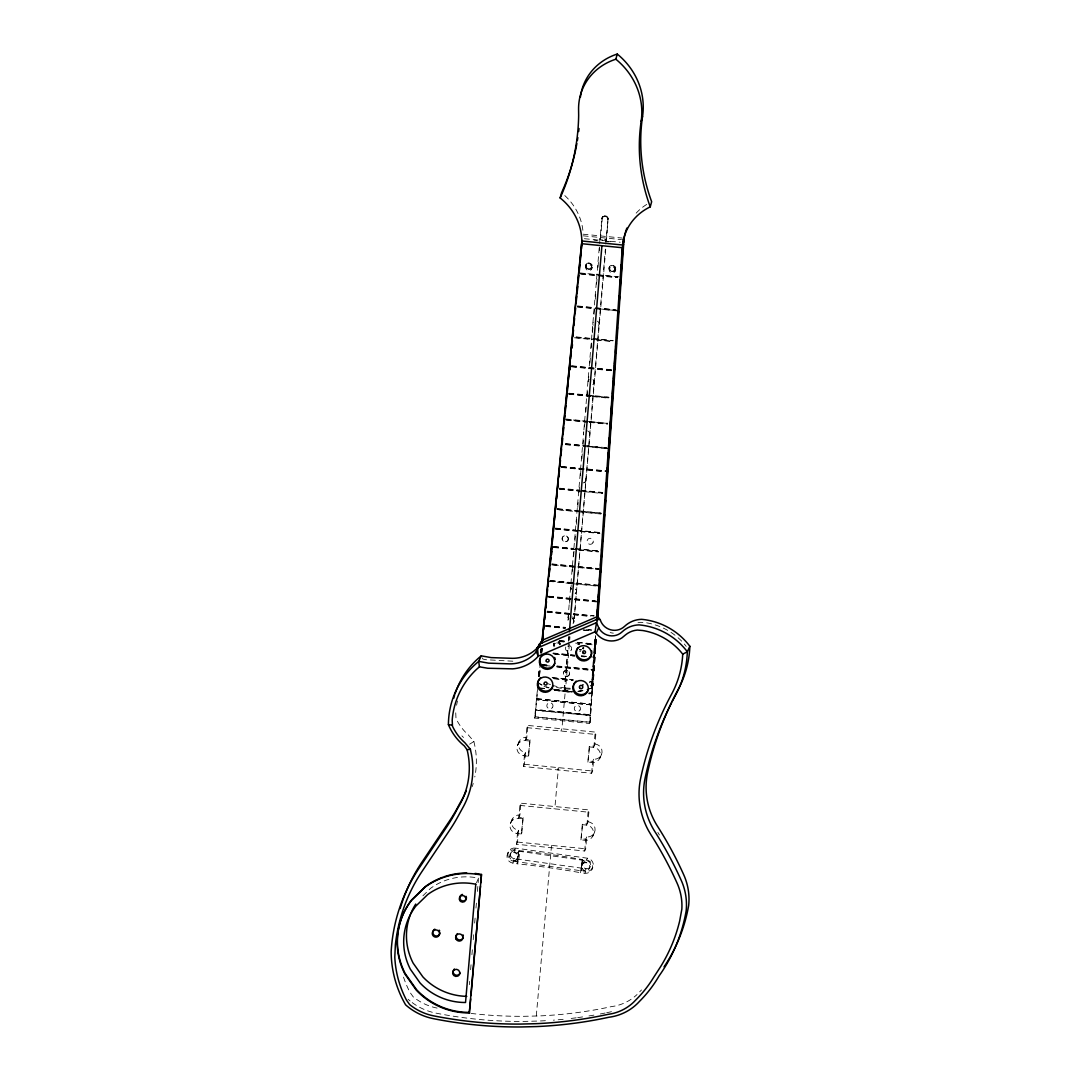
<?xml version="1.0" encoding="UTF-8"?>
<svg xmlns="http://www.w3.org/2000/svg" width="1081" height="1081" viewBox="0 0 1081 1081"><rect width="100%" height="100%" fill="white"/><g stroke="black" fill="none" stroke-linecap="round" stroke-linejoin="round"><path stroke-width="0.75" stroke-dasharray="5 3.75" d="M607.792 217.619L608.022 219.294C608.603 215.416 602.36 214.646 601.806 218.457M556.918 666.72L593.78 670.369L592.861 682.611L589.388 682.273M591.388 704.907L536.635 699.758L591.388 704.907L589.996 722.432L535.027 717L535.69 710.109L590.658 715.554L535.581 710.379L535.649 709.636L590.712 714.798L535.649 709.636M588.861 693.516L592.158 693.84L591.28 705.163M585.632 643.844L595.536 644.83L594.442 658.126M586.929 689.61A62.576 61.374 24.4 0 0 591.361 688.192L593.672 654.775M593.78 653.1L594.942 636.398M587.456 689.3A62.576 60.928 21.7 0 0 591.875 687.908L595.415 636.682M537.271 691.232L534.609 718.054L589.564 723.486L595.631 636.074M589.996 722.432L595.847 637.885M589.686 682.016L592.969 682.341L592.05 694.11L588.672 693.772M587.118 644.276L595.428 645.1L596.036 637.628M591.875 687.908L593.172 684.638L596.361 638.385M591.361 688.192L595.523 635.655M591.753 688.246L593.01 685.476L596.428 637.804M602.441 217.078L600.252 240.604M608.049 218.348L606.414 241.212M605.725 249.454L574.2 618.643L568.038 618.035L571.565 576.038M571.714 574.362L579.632 480.302A3.108 3.027 21.7 0 1 579.673 479.707M579.781 478.613L583.74 431.589M583.889 429.9L589.118 367.756M589.267 366.067L597.185 272.007M597.334 270.331L599.306 246.806M599.59 243.455L601.914 218.511M568.836 613.359L568.038 618.035M569.687 603.279L570.255 596.563M570.822 589.834L571.525 581.443M572.376 571.363L572.944 564.647M573.646 556.242L574.214 549.526M574.93 541.122L575.633 532.73M576.335 524.326L577.051 515.934M577.754 507.53L578.321 500.814M579.024 492.409L579.74 484.018M580.443 475.613L581.01 468.897M581.862 458.817L582.429 452.101M582.997 445.386L583.699 436.981M584.551 426.9L585.118 420.185M585.821 411.78L586.388 405.064M587.091 396.673L587.807 388.268M588.375 381.552L589.077 373.148M589.929 363.067L590.496 356.352M591.199 347.96L591.915 339.556M592.469 332.84L593.185 324.435M594.037 314.355L594.604 307.639M595.307 299.248L595.874 292.519M596.577 284.127L597.293 275.723M597.996 267.331L598.563 260.602M599.415 250.522L599.698 247.171M572.146 691.57A62.576 60.928 21.7 0 1 569.025 691.556L564.363 691.272L568.12 646.668M568.674 640.06L568.957 636.763M570.322 688.3L565.66 688.016L569.552 641.79M569.701 640.128L569.971 636.831M574.2 618.643L605.346 249.103M605.765 244.063L608.09 219.119M556.85 666.991L593.672 670.625L594.536 658.14M469.316 984.71L469.613 981.386M470.613 969.725L471.046 964.725M471.924 954.726L472.492 948.064M473.221 939.74L473.789 933.079M474.654 923.079L475.086 918.08M475.964 908.094L476.397 903.094M477.397 891.433L478.41 879.772M588.037 821.763A7.77 7.621 24.4 0 1 595.091 830.127A7.77 7.621 24.4 0 1 586.713 836.964L585.699 848.788L584.686 851.017L516.529 844.275L517.556 832.451L521.812 832.87L523.136 817.655L518.866 817.236L519.893 805.413L520.907 803.197L589.064 809.926L588.037 821.763L586.524 825.087A7.77 7.621 24.4 0 1 593.577 833.451A7.77 7.621 24.4 0 1 585.213 840.288L580.943 839.869L582.267 824.668L582.767 823.56L587.024 823.979L588.05 812.142L589.064 809.926M594.982 743.985A7.77 7.621 24.4 0 1 602.036 752.362A7.77 7.621 24.4 0 1 593.658 759.2L592.631 771.023L591.631 773.253L523.474 766.51L524.501 754.687L528.758 755.106L530.068 739.89L525.812 739.472L526.839 727.648L527.839 725.432L595.996 732.161L594.982 743.985L593.469 747.322A7.77 7.621 24.4 0 1 600.523 755.687A7.77 7.621 24.4 0 1 592.145 762.524L587.888 762.105L589.213 746.89L589.713 745.782L593.969 746.214L594.996 734.377L595.996 732.161M516.529 844.275L517.529 842.058L518.556 830.235A7.77 7.621 24.4 0 1 511.502 821.857A7.77 7.621 24.4 0 1 519.88 815.02L520.907 803.197M523.474 766.51L524.474 764.294L525.501 752.471A7.77 7.621 24.4 0 1 518.448 744.093A7.77 7.621 24.4 0 1 526.825 737.256L527.839 725.432M519.88 815.02L518.367 818.344A7.77 7.621 24.4 0 0 509.989 825.195A7.77 7.621 24.4 0 0 517.056 833.559L521.312 833.978L523.136 817.655M526.825 737.256L525.312 740.58A7.77 7.621 24.4 0 0 516.934 747.43A7.77 7.621 24.4 0 0 523.988 755.795L528.258 756.214L530.068 739.89M571.606 691.894A62.576 61.374 24.4 0 1 568.498 691.894L564.228 691.664L568.457 642.884M568.592 641.195L569.322 632.804M580.943 839.869L582.767 823.56M587.888 762.105L589.713 745.782M584.686 851.017L585.713 839.18L581.456 838.761M591.631 773.253L592.658 761.416L588.388 760.997M536.284 1016.005L551.513 845.41L550.499 847.639M538.527 676.03L539.176 669.49L538.433 676.247M540.797 653.154L541.284 648.262M538.77 676.152L539.433 669.45M541.095 652.681L541.432 649.33M535.027 717L537.838 688.462M539.041 676.53L539.838 668.531M541.392 652.883L541.784 648.803M539.5 676.057L540.135 669.558M541.757 653.316L542.243 648.451M539.041 676.26L540.068 665.328M540.797 652.965L541.311 647.978M539.527 675.139L540.203 668.49M541.892 651.857L542.23 648.532M518.326 859.26L517.11 863.8L512.88 863.111A6.77 6.648 24.4 0 1 507.043 855.571A6.77 6.648 24.4 0 1 514.597 849.909L518.866 850.517L517.11 863.8A167.271 31.39 7.4 0 1 580.565 872.718L581.781 868.178M518.812 859.327L519.853 851.382M580.565 872.718L582.321 859.436L586.605 860.044A6.77 6.648 24.4 0 1 592.442 867.584A6.77 6.648 24.4 0 1 584.889 873.232L580.605 872.637M581.294 868.111L582.321 860.165M585.875 266.737L586.618 264.872M607.184 227.159L607.563 226.213M591.293 267.683A3.081 3 21.7 0 0 588.415 263.251A3.081 3 21.7 0 0 585.983 267.845A3.081 3 21.7 0 0 591.293 267.683L591.402 267.412M591.604 269.061A3.108 3.027 21.7 0 0 588.699 264.588A3.108 3.027 21.7 0 0 586.24 269.223A3.108 3.027 21.7 0 0 591.604 269.061L592.347 267.196M606.657 233.428L607.117 232.293M609.319 269.061L610.062 267.196M593.212 322.273L593.158 322.381A3.108 3.027 21.7 0 0 593.212 325.246M614.765 269.993A3.108 3.027 21.7 0 0 611.873 265.521A3.108 3.027 21.7 0 0 609.414 270.142A3.108 3.027 21.7 0 0 614.765 269.993L614.873 269.723A3.108 3.027 21.7 0 0 611.968 265.25A3.108 3.027 21.7 0 0 609.522 269.885A3.108 3.027 21.7 0 0 614.873 269.723M615.048 271.385A3.108 3.027 21.7 0 0 612.143 266.912A3.108 3.027 21.7 0 0 609.698 271.547A3.108 3.027 21.7 0 0 615.048 271.385L615.792 269.52M583.672 432.995L583.713 432.886A3.108 3.027 21.7 0 0 583.74 434.657M567.944 540.257A3.108 3.027 21.7 0 0 565.039 535.784A3.108 3.027 21.7 0 0 562.593 540.419A3.108 3.027 21.7 0 0 567.944 540.257L567.984 540.162A3.108 3.027 21.7 0 0 565.079 535.69A3.108 3.027 21.7 0 0 562.633 540.311A3.108 3.027 21.7 0 0 567.984 540.162M553.715 643.641L553.823 643.384A3.108 3.027 21.7 0 0 554.094 645.695M553.999 645.046L554.742 643.181A3.108 3.027 21.7 0 0 554.783 646.033M534.609 718.054L535.136 716.73L590.091 722.176L589.564 723.486M565.809 647.019A3.108 3.027 21.7 0 0 567.147 651.14A3.108 3.027 21.7 0 0 571.322 649.897L571.363 649.789M552.621 707.325L552.661 707.217A3.108 3.027 21.7 0 0 549.77 702.745A3.108 3.027 21.7 0 0 547.31 707.379A3.108 3.027 21.7 0 0 552.661 707.217M583.118 647.749L583.227 647.478A3.108 3.027 21.7 0 1 582.673 648.519M583.402 649.14L583.916 647.83M594.699 657.126L589.523 656.883M580.078 710.014L580.119 709.92A3.108 3.027 21.7 0 0 577.173 705.461A3.108 3.027 21.7 0 0 574.768 710.109A3.108 3.027 21.7 0 0 580.119 709.92M517.367 745.485L519.285 741.242M523.988 755.795L525.501 752.471M528.258 756.214L528.758 755.106M476.478 882.704L478.559 878.11A60.739 59.563 24.4 0 0 430.522 888.379L422.333 896.365M555.012 690.056A62.576 61.374 24.4 0 0 564.228 691.664L565.485 688.854L561.917 728.797L560.917 731.013M510.421 823.249L512.34 819.006M507.489 853.895L508.313 852.071M517.056 833.559L518.556 830.235M509.975 854.936L510.8 853.112M509.705 856.99L510.543 855.166M521.312 833.978L521.812 832.87M514.597 849.909L515.421 848.085L587.429 858.219A6.77 6.648 24.4 0 1 593.266 865.759A6.77 6.648 24.4 0 1 585.713 871.408L584.889 873.232M512.88 863.111L513.705 861.287A6.77 6.648 24.4 0 1 507.867 853.747A6.77 6.648 24.4 0 1 515.421 848.085M518.866 850.517L518.826 850.598A167.271 31.39 7.4 0 1 582.281 859.53L582.321 859.436M518.285 853.112L519.11 851.274M518.488 853.233L514.245 852.544A4.081 4 24.4 0 0 509.989 858.003A4.081 4 24.4 0 0 516.975 858.99A4.081 4 24.4 0 0 514.245 852.544L515.083 850.706L587.091 860.841A4.081 4 24.4 0 1 589.807 867.286A4.081 4 24.4 0 1 582.821 866.3A4.081 4 24.4 0 1 587.091 860.841L586.253 862.665A4.081 4 24.4 0 0 581.997 868.138L581.2 870.043M517.772 857.084L518.596 855.247M557.445 769.875L558.458 767.645L554.985 806.561L553.972 808.777M517.502 858.084L518.326 856.26M517.245 861.044L518.083 859.219M517.461 861.179L513.218 860.476L514.056 858.652L586.064 868.786L585.226 870.61L580.956 870.002M592.145 762.524L593.658 759.2M599.685 758.538L601.604 754.295M585.213 840.288L586.713 836.964M592.739 836.302L594.658 832.073M581.943 862.152L586.253 862.665A4.081 4 24.4 0 1 588.983 869.11A4.081 4 24.4 0 1 581.997 868.138M582.227 862.098L583.051 860.273M581.983 865.07L582.808 863.233M581.713 866.07L582.537 864.246M586.605 860.044L587.429 858.219M589.51 868.219L590.334 866.381M591.996 869.259L592.82 867.435M602.022 217.903L602.982 216.524M540.216 650.127L541.311 648.938M602.387 217.213L604.414 215.903M469.627 744.201L473.897 741.485L468.316 734.904A50.185 49.213 24.4 0 1 455.993 718.446L455.723 712.352A81.089 79.521 24.4 0 1 455.993 709.487M602.941 216.632L605.982 216.146L607.981 218.497M604.387 215.984L605.982 216.146M512.813 661.194L486.004 659.721L482.937 659.059L481.248 655.843M564.228 691.624L568.89 691.935A63.928 62.684 24.4 0 0 571.227 691.935M583.051 234.185L622.143 238.05M583.227 235.834L621.521 239.617M584.389 238.685L620.224 242.239M593.969 240.144L597.225 240.468M605.374 241.279L611.887 241.928M605.265 241.536L608.522 241.86M579.186 272.871L619.278 276.844M580.754 273.304L617.508 276.939M580.794 273.79L617.548 277.425M580.686 274.047L617.44 277.695M577.565 305.964L594.01 307.599M595.645 307.761L615.386 309.707M577.457 306.234L593.901 307.855M595.55 308.017L616.927 310.139M577.484 306.707L597.225 308.666M598.874 308.828L616.967 310.625M577.376 306.977L593.834 308.598M595.469 308.761L616.859 310.882M576.214 336.921L591.334 338.421M593.01 338.583L613.17 340.583M576.105 337.191L591.212 338.691M592.901 338.853L613.049 340.839M576.132 337.677L594.631 339.502M596.307 339.664L613.116 341.326M574.349 337.772L594.523 339.772M596.199 339.934L613.008 341.596M571.619 365.783L612.873 369.864M571.538 366.054L612.738 370.134M571.538 366.54L612.819 370.621M571.457 366.797L612.711 370.878M568.863 393.2L609.387 397.2M568.849 393.47L587.307 395.295M588.983 395.457L609.13 397.457M568.782 393.943L609.319 397.957M568.768 394.214L590.604 396.376M592.28 396.538L609.076 398.2M566.309 419.063L587.753 421.185M589.402 421.347L607.536 423.144M564.593 419.171L584.348 421.131M585.997 421.293L607.387 423.401M566.241 419.82L587.686 421.941M589.334 422.103L607.468 423.901M566.174 420.077L587.578 422.198M589.226 422.36L607.346 424.157M565.579 443.629L582.335 445.291M584.01 445.453L607.468 447.777M565.525 443.899L585.578 445.885M587.253 446.048L607.319 448.034M565.512 444.386L585.618 446.372M587.294 446.534L609.076 448.696M565.444 444.642L582.173 446.304M583.848 446.467L607.265 448.791M561.593 466.465L605.914 470.843M561.525 466.722L605.752 471.1M561.512 467.208L605.846 471.586M561.458 467.478L604.063 471.694M559.445 488.18L579.416 490.152M581.078 490.315L602.725 492.463M559.39 488.45L579.321 490.423M580.983 490.585L602.563 492.72M559.377 488.923L579.348 490.909M581.01 491.071L602.658 493.206M559.323 489.193L582.578 491.49M584.24 491.666L602.509 493.463M557.377 508.692L576.93 510.624M578.551 510.786L601.374 513.043M557.323 508.962L580.078 511.205M581.7 511.367L601.212 513.299M557.296 509.435L580.119 511.691M581.754 511.854L601.306 513.786M558.877 509.867L576.768 511.637M578.389 511.799L601.158 514.043M555.458 528.096L575.254 530.041M576.903 530.203L599.982 532.501M555.418 528.366L575.146 530.312M576.795 530.474L599.82 532.757M555.391 528.839L578.484 531.122M580.132 531.284L599.928 533.244M555.35 529.109L578.376 531.393M580.024 531.555L599.766 533.501M553.648 546.473L573.66 548.459M575.335 548.621L598.671 550.932M553.607 546.743L573.565 548.729M575.227 548.891L598.509 551.188M553.58 547.229L576.93 549.54M578.592 549.702L598.617 551.688M553.54 547.499L576.822 549.797M578.484 549.972L598.455 551.945M551.878 563.904L599.171 568.579M551.891 564.174L598.942 568.822M553.445 564.809L599.104 569.322M551.823 564.917L598.888 569.579M550.256 580.456L598.009 585.172M550.215 580.727L597.834 585.429M550.175 581.2L597.942 585.929M548.499 581.308L571.498 583.578M573.133 583.754L597.779 586.186M548.702 596.185L595.239 600.793M548.675 596.455L596.726 601.212M548.621 596.942L595.185 601.536M548.594 597.212L596.671 601.968M547.229 611.143L594.172 615.792M547.202 611.427L593.996 616.048M547.148 611.9L590.753 616.211M547.121 612.17L590.591 616.467M571.646 617.021L574.727 617.332M545.77 625.413L565.417 627.358M588.348 629.615L591.631 629.939M545.743 625.683L565.336 627.615M586.551 629.723L591.456 630.196M545.689 626.156L565.349 628.102M583.375 629.885L591.564 630.696M545.675 626.426L565.268 628.372M583.227 630.142L591.402 630.953M559.282 640.493L567.539 641.303M577.443 642.29L595.604 644.087M559.215 640.749L567.43 641.574M577.308 642.546L595.496 644.344M559.215 641.236L565.822 641.884M559.147 641.506L564.079 641.992M575.605 643.127L578.889 643.452M553.121 653.019L574.741 655.154M581.389 655.816L591.375 656.802M553.067 653.289L574.606 655.41M581.24 656.072L587.875 656.721M553.053 653.762L574.673 655.897M581.335 656.559L584.659 656.883M554.661 654.194L574.552 656.167M541.919 664.477L550.297 665.301M556.985 665.964L593.834 669.612L556.918 666.234M541.905 664.747L550.243 665.572M545.189 665.558L550.215 666.058M541.824 665.504L548.499 666.166M552.121 677.557L573.389 679.652M589.753 681.273L593.023 681.598L589.442 681.516M552.486 677.855L572.646 679.854M553.688 678.463L573.322 680.408M554.094 678.773L572.579 680.611M539.554 687.881L547.783 688.692M554.364 689.354L570.822 690.975M588.929 692.772L592.212 693.097L588.726 693.016M539.554 688.151L547.743 688.962M554.296 689.61L572.335 691.394M554.296 690.097L570.754 691.718M554.229 690.367L572.268 692.151M526.839 727.648L594.996 734.377M525.312 740.58L529.568 740.998M589.213 746.89L593.469 747.322M524.474 764.294L592.631 771.023M519.893 805.413L588.05 812.142M518.367 818.344L522.623 818.763M582.267 824.668L586.524 825.087M517.529 842.058L585.699 848.788M513.705 861.287L585.713 871.408M606.009 216.065L606.698 216.524M684.327 644.033L686.232 646.397M607.346 216.957L607.738 217.74M473.897 741.485L475.1 747.12A82.075 80.48 24.4 0 1 474.802 776.955M564.795 195.566A58.671 54.766 15.4 0 1 582.902 230.442M582.943 690.381A62.576 60.928 21.7 0 1 578.335 691.11M564.363 691.272A62.576 60.928 21.7 0 1 550.648 688.367M549.175 687.867A62.576 60.928 21.7 0 1 546.256 686.746M541.986 684.8A62.576 60.928 21.7 0 1 537.879 682.557M593.172 684.638A62.576 60.928 21.7 0 1 590.24 685.611M565.66 688.016A62.576 60.928 21.7 0 1 551.945 685.111M550.459 684.611A62.576 60.928 21.7 0 1 547.54 683.489M636.141 213.16A53.82 50.239 15.4 0 1 646.749 204.39M558.904 641.938A3.108 3.027 21.7 0 1 560.566 644.33M601.631 219.227A3.108 3.027 21.7 0 1 604.982 216.511A3.108 3.027 21.7 0 1 607.806 219.835M580.767 651.275A3.108 3.027 21.7 0 1 579.565 651.154M583.375 647.384A3.108 3.027 21.7 0 1 583.51 648.559M581.294 649.951A3.108 3.027 21.7 0 1 579.524 649.613M578.943 644.587A3.108 3.027 21.7 0 1 579.443 644.249M554.026 646.803A3.108 3.027 21.7 0 1 555.472 643.249M556.62 642.911A3.108 3.027 21.7 0 1 559.674 644.506M572.835 618.724A3.108 3.027 21.7 0 1 571.849 623.98M568.903 618.724A3.108 3.027 21.7 0 0 567.93 620.183A3.108 3.027 21.7 0 1 568.863 618.818M583.74 482.802A3.108 3.027 21.7 0 0 585.159 477.978A3.108 3.027 21.7 0 1 583.699 482.91M575.795 589.145A3.108 3.027 21.7 0 1 574.376 593.969M571.011 589.131A3.108 3.027 21.7 0 1 571.43 588.713M592.983 379.58A3.108 3.027 21.7 0 1 591.996 384.836M588.078 381.039A3.108 3.027 21.7 0 1 589.05 379.58M597.334 321.138A3.108 3.027 21.7 0 1 597.415 326.503M569.984 645.789A3.108 3.027 21.7 0 1 571.322 649.897M587.537 430.873A3.108 3.027 21.7 0 1 587.632 436.683M593.374 380.12A3.108 3.027 21.7 0 1 591.956 384.944M588.037 381.147A3.108 3.027 21.7 0 1 589.01 379.688M575.754 589.253A3.108 3.027 21.7 0 1 574.335 594.077M570.971 589.24A3.108 3.027 21.7 0 1 571.39 588.821M572.781 618.832A3.108 3.027 21.7 0 1 571.808 624.088M581.186 649.505A3.108 3.027 21.7 0 1 579.389 649.492M577.822 644.654A3.108 3.027 21.7 0 1 579.889 643.573M583.227 647.154A3.108 3.027 21.7 0 1 582.564 648.789M581.092 649.762A3.108 3.027 21.7 0 1 579.889 649.87M578.146 644.506A3.108 3.027 21.7 0 1 579.794 643.83M558.715 641.925A3.108 3.027 21.7 0 1 559.877 644.573M553.985 645.965A3.108 3.027 21.7 0 1 553.931 643.1M558.107 641.857A3.108 3.027 21.7 0 1 559.782 644.844M473.221 783.414A82.075 80.48 24.4 0 1 472.235 786.59M456.614 705.204A81.089 79.521 24.4 0 1 457.466 700.974M641.519 989.953A123.545 121.153 24.4 0 1 639.682 991.831M463.492 737.445A54.239 53.185 24.4 0 1 461.911 735.864M412.172 1002.573A58.131 57.009 24.4 0 0 435.981 1013.127A428.914 420.604 24.4 0 0 523.947 1021.41L538.676 1021.032A428.914 420.604 24.4 0 0 548.472 1020.505M410.104 1000.965A58.131 57.009 24.4 0 1 408.105 999.263M611.508 1011.694A428.914 420.604 24.4 0 1 606.711 1012.708M605.117 1013.032A428.914 420.604 24.4 0 1 600.306 1013.964M593.888 1015.127A428.914 420.604 24.4 0 1 587.442 1016.194M582.605 1016.924A428.914 420.604 24.4 0 1 577.74 1017.599M576.132 1017.816A428.914 420.604 24.4 0 1 568.011 1018.788M563.147 1019.302A428.914 420.604 24.4 0 1 553.364 1020.167M637.979 622.751A21.701 21.282 24.4 0 1 640.83 622.305L646.222 622.764A62.995 61.766 24.4 0 1 669.707 631.561M613.359 633.142A18.809 18.445 24.4 0 1 610.197 632.574M470.924 1013.41A424.833 416.604 24.4 0 0 524.366 1016.302L538.946 1015.937A425.333 417.09 24.4 0 0 611.211 1006.668L614.994 1006.033A46.307 45.416 24.4 0 0 637.06 994.52M403.51 977.143A104.587 102.56 24.4 0 0 409.942 992.277L413.158 996.804A54.091 53.037 24.4 0 0 437.237 1008.114M657.856 832.411A375.769 368.486 24.4 0 1 659.437 835.005M670.963 632.358A62.995 61.766 24.4 0 1 676.922 636.777M678.057 637.736A62.995 61.766 24.4 0 1 683.341 642.925M593.01 685.476A63.928 62.684 24.4 0 1 590.807 686.205M570.146 689.151A63.928 62.684 24.4 0 1 565.485 688.881A62.576 61.374 24.4 0 1 556.269 687.286M582.402 690.691A62.576 61.374 24.4 0 1 577.808 691.435M582.808 690.718A63.928 62.684 24.4 0 1 578.2 691.448M548.297 687.975A62.576 61.374 24.4 0 1 543.973 686.178M541.865 685.165A62.576 61.374 24.4 0 1 539.784 684.07M600.509 237.536L599.914 239.712L606.076 240.32L606.671 238.144L606.157 239.469L599.982 238.86L600.509 237.536M592.996 542.635L592.956 542.73A3.108 3.027 21.7 0 1 587.605 542.892A3.108 3.027 21.7 0 1 590.05 538.257A3.108 3.027 21.7 0 1 592.956 542.73M536.811 698.745L591.456 704.15L536.811 698.745M569.255 674.76L569.214 674.868A3.108 3.027 21.7 0 1 563.863 675.017A3.108 3.027 21.7 0 1 566.309 670.396A3.108 3.027 21.7 0 1 569.214 674.868A3.108 3.027 21.7 0 1 563.904 674.922A3.108 3.027 21.7 0 1 566.349 670.288A3.108 3.027 21.7 0 1 569.255 674.76M588.915 263.007L588.321 263.007A3.081 3 21.7 0 0 586.091 267.575A3.081 3 21.7 0 0 591.293 267.588A3.081 3 21.7 0 0 588.915 263.007M586.767 267.899A3.108 3.027 21.7 0 0 592.118 267.75A3.108 3.027 21.7 0 0 589.213 263.278A3.108 3.027 21.7 0 0 586.767 267.899M610.211 270.223A3.108 3.027 21.7 0 0 615.575 270.061A3.108 3.027 21.7 0 0 612.67 265.588A3.108 3.027 21.7 0 0 610.211 270.223M510.813 856.179A4.081 4 24.4 0 0 517.799 857.165A4.081 4 24.4 0 0 515.083 850.706A4.081 4 24.4 0 0 510.813 856.179"/><path stroke-width="1.5" d="M595.063 631.79L596.239 633.263A18.809 18.445 24.4 0 0 621.967 637.844L625.494 634.912A21.701 21.282 24.4 0 1 637.304 630.061L642.695 630.52A62.995 61.766 24.4 0 1 680.8 651.789L682.719 654.154L682.597 656.316A97.101 95.223 24.4 0 1 671.571 694.191A326.719 320.381 24.4 0 0 640.655 778.306A77.589 76.089 24.4 0 0 648.573 830.762L651.059 834.964A375.769 368.486 24.4 0 1 677.03 883.015A56.644 55.536 24.4 0 1 681.841 909.148L679.665 921.012A161.772 158.637 24.4 0 1 660.707 966.509L653.721 977.278A123.545 121.153 24.4 0 1 636.155 999.601L633.547 1002.276A46.307 45.416 24.4 0 1 611.481 1013.789L607.698 1014.424A425.333 417.09 24.4 0 1 535.433 1023.707L520.839 1024.072A424.833 416.604 24.4 0 1 433.711 1015.87A54.091 53.037 24.4 0 1 409.631 1004.56L406.429 1000.047A104.587 102.56 24.4 0 1 394.795 957.171L395.362 944.889A170.041 166.744 24.4 0 1 423.117 869.827L450.236 829.303A178 174.554 24.4 0 0 457.736 816.925L462.668 807.939A82.075 80.48 24.4 0 0 471.559 754.876L470.37 749.255L464.803 742.661A50.185 49.213 24.4 0 1 452.48 726.202L452.196 720.108A81.089 79.521 24.4 0 1 476.491 669.396L479.424 666.828L487.828 668.247L512.637 668.855A38.551 37.808 24.4 0 0 536.703 657.883L538.27 656.167L595.063 631.79L596.509 622.642L598.279 618.751L597.928 616.67L596.671 619.44M618.818 306.045L619.467 296.005M619.994 287.708L620.426 281.006L619.994 286.046M614.576 367.716L615.251 357.568M615.575 352.717L616.251 342.582M616.683 336.042L617.237 327.611M617.792 319.381L618.346 311.044M618.9 302.707L619.345 295.978M616.697 336.88L617.265 328.381M617.805 320.057L618.359 311.571M618.9 303.248L619.345 296.451M619.899 288.1L620.453 279.695L619.926 286.424M621.007 271.277L621.44 264.561L621.089 269.507M604.833 508.921L605.441 500.165M605.86 493.747L606.63 482.977M606.954 478.099L607.644 467.843L606.941 479.842M608.022 462.871L608.725 451.628M609.13 446.237L609.752 436.454M610.17 430.927L610.833 420.806M611.292 414.266L611.86 405.672M612.995 388.876L612.332 401.632M613.454 382.309L614.008 373.756M614.548 365.689L615.035 358.635M615.616 350.352L616.062 343.501M616.751 333.529L617.089 328.381L616.711 331.786M617.764 318.382L618.224 311.585M618.9 301.558L619.237 296.464L618.927 299.842M612.454 398.538L613.035 389.971M613.467 383.458L614.049 374.904M614.589 366.702L615.157 358.162M615.602 351.622L616.17 343.109M616.711 334.867L617.17 328.043M617.832 318.098L618.291 311.314M618.845 303.018L619.305 296.248M619.967 286.262L620.305 281.182M623.48 242.563L623.778 238.212L623.156 239.779M596.55 620.17L622.278 247.711L623.953 239.86A53.82 50.239 15.4 0 1 626.858 228.077M597.253 612.535L597.496 609.171M598.306 597.415L598.536 594.05M599.469 580.592L599.698 577.24M600.523 565.471L600.752 562.106M601.563 550.337L601.806 546.972M602.617 535.203L602.847 531.838M603.779 518.394L604.009 515.029M604.833 503.26L605.063 499.908M605.873 488.139L606.225 483.085M606.927 473.005L607.279 467.965M608.09 456.196L608.319 452.831M609.144 441.062L609.373 437.697M610.184 425.928L610.535 420.887M611.346 409.118L611.589 405.753M612.4 393.997L612.751 388.944M613.454 378.863L613.792 373.823M614.494 363.729L614.846 358.689M615.657 346.92L615.9 343.555M617.751 316.665L618.102 311.612M619.967 284.722L620.197 281.357M597.888 608.468L597.469 616.873M598.833 594.699L598.293 605.036M599.36 589.429L600.023 577.673M600.523 572.66L601.09 562.309M601.617 555.62L602.171 546.675M597.969 609.792L597.361 617.143M599.023 594.442L598.401 602.131M600.198 577.416L599.482 586.348M601.266 562.052L600.631 569.755M601.604 557.026L602.347 546.432M602.671 541.608L603.063 533.825M603.711 526.582L604.455 514.38L603.779 524.069M604.86 510.056L605.536 500.152M605.914 493.436L606.711 483.085M608.103 463.033L608.86 451.872M609.144 447.939L609.9 436.873M610.225 432.13L610.968 420.374M611.292 416.753L611.995 405.253M613.197 389.174L612.63 397.524M613.427 385.822L614.238 374.121M614.521 370.026L615.332 358.351M615.67 353.338L616.359 343.339M616.656 337.826L617.454 327.516M617.805 322.503L618.508 311.044M618.886 306.801L619.562 297.126M619.994 290.667L620.67 280.979M621.062 275.385L621.737 265.683M622.061 260.832L622.845 249.522M597.739 618.548L623.953 239.86M602.63 540.216L603.32 530.528M569.376 631.804L601.914 245.698M603.117 533.838L603.279 532.825M481.248 875.002A70.833 69.468 24.4 0 0 425.238 886.988L411.334 900.541A70.833 69.468 24.4 0 0 404.97 974.116L416.293 990.155A70.833 69.468 24.4 0 0 469.303 1012.924L481.491 874.475A70.833 69.468 24.4 0 0 475.005 873.434M469.303 1012.924L470.708 998.939M471.005 995.574L480.477 886.244M480.761 882.88L481.491 874.475M541.824 642.925L542.027 640.668L543.081 640.209M549.053 575.578L549.702 568.93M550.026 565.606L550.837 557.296M551.878 547.337L551.161 553.972L551.878 546.581M541.77 643.357L581.537 243.684L622.278 247.711L623.575 244.455M542.27 640.952L582.037 240.347M543.257 634.034L542.703 639.601M543.716 629.48L544.324 622.507M544.702 619.508L545.365 611.995M545.837 608.103L546.486 601.509M547.594 589.631L546.959 596.766M547.999 586.307L548.608 580.294M548.972 575.808L549.756 567.903M550.81 557.337L550.175 564.485M552.364 541.77L552.999 535.352M553.418 531.879L554.013 525.082M554.485 520.42L555.107 514.205M555.62 509.543L556.242 503.584M556.62 498.909L557.283 492.314M557.674 488.274L558.323 481.829M558.809 476.991L559.445 470.532M560.471 460.209L559.944 466.289M560.944 455.439L561.58 449.074M562.701 438.575L562.161 444.048M563.066 434.103L563.809 427.536M564.174 423.063L564.89 415.82M565.228 412.469L565.89 405.767M566.228 402.416L567.052 394.052M567.403 391.363L568.12 383.296M568.457 379.971L569.228 373.04M569.457 369.972L570.295 362.297M570.619 358.973L571.349 350.92M571.673 347.582L572.444 340.664M573.511 329.921L572.849 336.596M573.903 325.178L574.579 318.503M575.078 313.49L575.673 308.22M576.132 302.842L576.768 296.41M577.092 293.194L577.835 286.492M578.213 281.938L578.848 275.493M579.254 271.534L579.997 264.818M580.375 260.237L581.119 253.535M581.497 248.954L582.132 242.509M551.567 554.729L551.905 551.364M569.957 369.837L570.295 366.473M572.133 347.987L572.471 344.623M580.375 97.29A57.712 53.874 15.4 0 1 617.251 54.05A72.251 67.454 15.4 0 1 642.56 116.329A193.134 180.297 15.4 0 0 651.654 201.715L650.249 206.863A53.82 50.239 15.4 0 0 622.534 245.009L581.808 240.982A58.671 54.766 15.4 0 0 560.147 197.958L561.552 192.796A237.455 221.673 15.4 0 0 576.862 143.57M560.147 197.958A237.455 221.673 15.4 0 0 578.659 115.424L578.578 109.316A57.712 53.874 15.4 0 1 615.846 59.212L617.251 54.05M650.249 206.863A193.134 180.297 15.4 0 1 641.141 121.491L642.56 116.329M543.365 637.074L542.081 640.344L596.78 616.859L598.077 613.603M596.239 633.263L598.685 627.696L596.509 622.642L537.473 647.978L536.325 651.735L538.27 656.167L537.473 647.978L542.027 640.668L536.825 648.411A34.497 33.822 24.4 0 1 512.259 658.315L491.152 657.613L481.248 655.843A85.142 83.494 24.4 0 0 455.033 693.88M481.248 655.843L478.721 661.396A85.142 83.494 24.4 0 0 448.412 724.675A54.239 53.185 24.4 0 0 464.344 745.958L467.1 749.741A78.062 76.548 24.4 0 1 459.601 804.899L456.898 809.696A174.203 170.825 24.4 0 1 447.345 825.992L420.266 866.449A174.095 170.717 24.4 0 0 391.16 951.55A108.641 106.533 24.4 0 0 405.591 1004.817A58.131 57.009 24.4 0 0 433.467 1018.68A428.914 420.604 24.4 0 0 521.434 1026.95L536.162 1026.585A428.914 420.604 24.4 0 0 608.981 1017.235A50.361 49.388 24.4 0 0 639.587 1001.276A127.49 125.018 24.4 0 0 659.059 975.967A165.825 162.609 24.4 0 0 686.151 910.932A60.658 59.482 24.4 0 0 681.233 880.353A379.661 372.296 24.4 0 0 655.018 831.83A73.576 72.143 24.4 0 1 645.127 778.036A322.706 316.449 24.4 0 1 675.679 694.934A101.073 99.114 24.4 0 0 687.327 651.789L689.84 646.249A67.049 65.752 24.4 0 0 641.614 619.332A25.755 25.255 24.4 0 0 624.615 626.318A14.742 14.458 24.4 0 1 600.266 619.832L598.279 618.751L539.23 644.1M538.095 647.857L536.325 651.735A34.497 33.822 24.4 0 1 509.732 663.856L488.639 663.166L478.721 661.396L479.424 666.828M536.825 648.411L540.5 645.154M434.062 929.646L434.859 929.16M682.719 654.154L687.327 651.789A67.049 65.752 24.4 0 0 639.101 624.886A25.755 25.255 24.4 0 0 622.102 631.872A14.742 14.458 24.4 0 1 598.685 627.696M467.1 749.741L470.37 749.255M448.412 724.675L451.993 725.094M597.928 616.67L600.266 619.832M615.846 59.212A72.251 67.454 15.4 0 1 641.141 121.491M578.997 128.517A237.455 221.673 15.4 0 1 578.659 131.544M577.849 137.571A237.455 221.673 15.4 0 1 577.376 140.571M554.877 663.302A7.77 7.621 24.4 0 1 544.973 667.747A7.77 7.621 24.4 0 1 540.324 657.883M541.243 656.126A7.77 7.621 24.4 0 1 542.608 654.681M554.607 657.451A7.77 7.621 24.4 0 1 555.229 659.356M552.891 686.232A7.77 7.621 24.4 0 1 541.189 689.732A7.77 7.621 24.4 0 1 540.622 677.611M453.75 698.218A85.142 83.494 24.4 0 1 454.574 695.326M664.045 966.846A165.825 162.609 24.4 0 0 688.678 905.392A60.658 59.482 24.4 0 0 683.746 874.813A379.661 372.296 24.4 0 0 657.532 826.289A73.576 72.143 24.4 0 1 647.641 772.483A322.706 316.449 24.4 0 1 671.463 702.582M400.159 908.553A174.095 170.717 24.4 0 1 422.779 860.908L449.858 820.452A174.203 170.825 24.4 0 0 459.411 804.156L462.114 799.359A78.062 76.548 24.4 0 0 466.235 790.833M588.375 689.746A7.77 7.621 24.4 0 1 576.673 693.245A7.77 7.621 24.4 0 1 576.105 681.125M591.739 650.951A7.77 7.621 24.4 0 1 582.456 659.626A7.77 7.621 24.4 0 1 577.767 647.722M466.789 996.358A60.739 59.563 24.4 0 1 422.86 976.859L413.131 963.103A60.739 59.563 24.4 0 1 410.442 914.458M411.064 912.932A60.739 59.563 24.4 0 1 415.739 904.067M469.546 1012.384A70.833 69.468 24.4 0 1 416.536 989.628L405.213 973.589A70.833 69.468 24.4 0 1 411.577 900L425.482 886.461A70.833 69.468 24.4 0 1 442.683 877.272M444.196 876.732A70.833 69.468 24.4 0 1 466.749 872.989M463.168 937.659A3.635 3.567 24.4 0 1 457.682 939.294A3.635 3.567 24.4 0 1 457.425 933.619M463.046 934.916A3.635 3.567 24.4 0 1 463.33 935.808M466.141 896.352A3.365 3.297 24.4 0 1 461.195 900.405L460.547 899.811A3.365 3.297 24.4 0 1 460.357 895.784M460.952 895.163A3.365 3.297 24.4 0 1 462.519 894.446M460.087 973.022A3.608 3.54 24.4 0 1 459.02 974.522L458.222 975.008A3.608 3.54 24.4 0 1 454.371 969.022M440.008 932.781A3.635 3.567 24.4 0 1 438.737 935.187L437.94 935.687A3.635 3.567 24.4 0 1 434.332 935.322L433.63 934.687A3.635 3.567 24.4 0 1 433.427 930.336M439.17 930.16A3.635 3.567 24.4 0 1 439.683 930.944M689.84 646.249A101.073 99.114 24.4 0 1 678.192 689.394A322.706 316.449 24.4 0 0 672.112 701.245M583.159 684.814A1.703 1.676 24.4 0 1 582.713 684.827M621.386 266.021L621.062 271.034L621.332 266.007M622.44 249.373L622.102 254.454L622.44 249.373M475.775 884.231L465.533 1002.492A60.739 59.563 24.4 0 1 420.077 982.98L410.361 969.225A60.739 59.563 24.4 0 1 415.82 906.121L427.738 894.5A60.739 59.563 24.4 0 1 475.775 884.231M434.359 930.268L433.562 930.755A3.635 3.567 24.4 0 0 433.13 935.795L433.819 936.43A3.635 3.567 24.4 0 0 437.44 936.795L438.224 936.295A3.635 3.567 24.4 0 0 438.67 931.268L437.967 930.619A3.635 3.567 24.4 0 0 434.359 930.268M454.669 969.643L453.871 970.13A3.608 3.54 24.4 0 0 457.722 976.116L458.52 975.63A3.608 3.54 24.4 0 0 454.669 969.643M465.168 896.73L464.519 896.135A3.365 3.297 24.4 0 0 460.047 900.919L460.695 901.513A3.365 3.297 24.4 0 0 465.168 896.73M540.081 664.842A7.77 7.621 24.4 0 0 553.445 666.166A7.77 7.621 24.4 0 0 547.756 654.1A7.77 7.621 24.4 0 0 540.081 664.842M546.256 661.194A1.486 1.459 24.4 0 0 548.81 661.45A1.486 1.459 24.4 0 0 547.729 659.14A1.486 1.459 24.4 0 0 546.256 661.194M538.095 687.786A7.77 7.621 24.4 0 0 551.459 689.097A7.77 7.621 24.4 0 0 545.77 677.03A7.77 7.621 24.4 0 0 538.095 687.786M582.862 652.748A1.392 1.365 24.4 0 0 585.253 652.992A1.392 1.365 24.4 0 0 584.24 650.816A1.392 1.365 24.4 0 0 582.862 652.748M576.605 656.437A7.77 7.621 24.4 0 0 589.969 657.761A7.77 7.621 24.4 0 0 584.28 645.695A7.77 7.621 24.4 0 0 576.605 656.437M573.592 691.286A7.77 7.621 24.4 0 0 586.942 692.61A7.77 7.621 24.4 0 0 581.254 680.544A7.77 7.621 24.4 0 0 573.592 691.286M544.243 684.138A1.513 1.486 24.4 0 0 546.851 684.408A1.513 1.486 24.4 0 0 545.743 682.043A1.513 1.486 24.4 0 0 544.243 684.138M579.565 687.732A1.703 1.676 24.4 0 0 582.497 688.016A1.703 1.676 24.4 0 0 581.24 685.368A1.703 1.676 24.4 0 0 579.565 687.732M455.979 938.97A3.635 3.567 24.4 0 0 462.236 939.592A3.635 3.567 24.4 0 0 459.56 933.93A3.635 3.567 24.4 0 0 455.979 938.97"/></g></svg>
